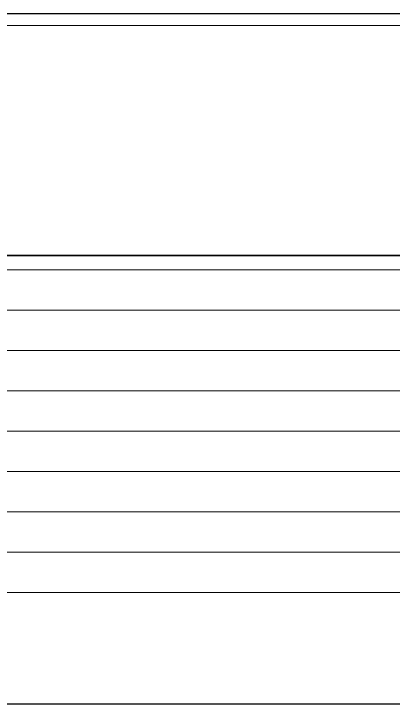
# Model space of a CAD drawing. Extents: x 5031545 to 5313844, y -886381 to -283477.
# Drawn here: x 5116848.9 to 5117041.4, y -790836.8 to -790486.7 of the extents above; entities that cross this region are included whole.
import ezdxf

# ---------------------------------------------------------------- set-up
doc = ezdxf.new("R2010")
doc.units = 0
doc.header["$LTSCALE"] = 1000
doc.header["$MEASUREMENT"] = 0
doc.layers.add('!!电气', color=1, linetype='CONTINUOUS')
doc.layers.add('看线', color=185, linetype='CONTINUOUS')
doc.layers.add('平面-空调预留孔', color=252, linetype='CONTINUOUS', lineweight=15)

# ---------------------------------------------------------------- blocks, each defined once
blk = doc.blocks.new('gdgdgdrgdfsfs')
at = {"layer": '平面-空调预留孔', "color": 252}
for p, q in [((703030.02, 763961.62), (701455.02, 763961.62)), ((703023.86, 763845.19), (701461.18, 763845.19)), ((703023.86, 763844.89), (701461.18, 763844.89)), ((703023.86, 763837.79), (701461.18, 763837.79)), ((703026.17, 763817.33), (701458.87, 763817.33)), ((703026.17, 763796.87), (701458.87, 763796.87)), ((703026.17, 763776.42), (701458.87, 763776.42)), ((703026.17, 763755.96), (701458.87, 763755.96)), ((703026.17, 763735.5), (701458.87, 763735.5)), ((703026.17, 763715.04), (701458.87, 763715.04)), ((703026.17, 763694.59), (701458.87, 763694.59)), ((703026.17, 763674.13), (701458.87, 763674.13))]:
    blk.add_line(p, q, dxfattribs=at)
blk = doc.blocks.new('A$C146474E2')
at = {"layer": '看线', "color": 252, "ltscale": 0.5}
for points in [[(45099.99, -250), (40650, -250.01)], [(42650, -250.01), (42650, -600.01), (40650, -600.01), (40650, -250.01)]]:
    blk.add_lwpolyline(points, dxfattribs=at)
at = {"layer": '平面-空调预留孔', "color": 252}
blk.add_blockref('gdgdgdrgdfsfs', (-660592.52, -764217.56), dxfattribs=at)

msp = doc.modelspace()

# ---------------------------------------------------------------- block references
at = {"layer": '!!电气', "color": 2}
msp.add_blockref('A$C146474E2', (5075913.53, -790236.74), dxfattribs=at)

doc.saveas('drawing.dxf')
